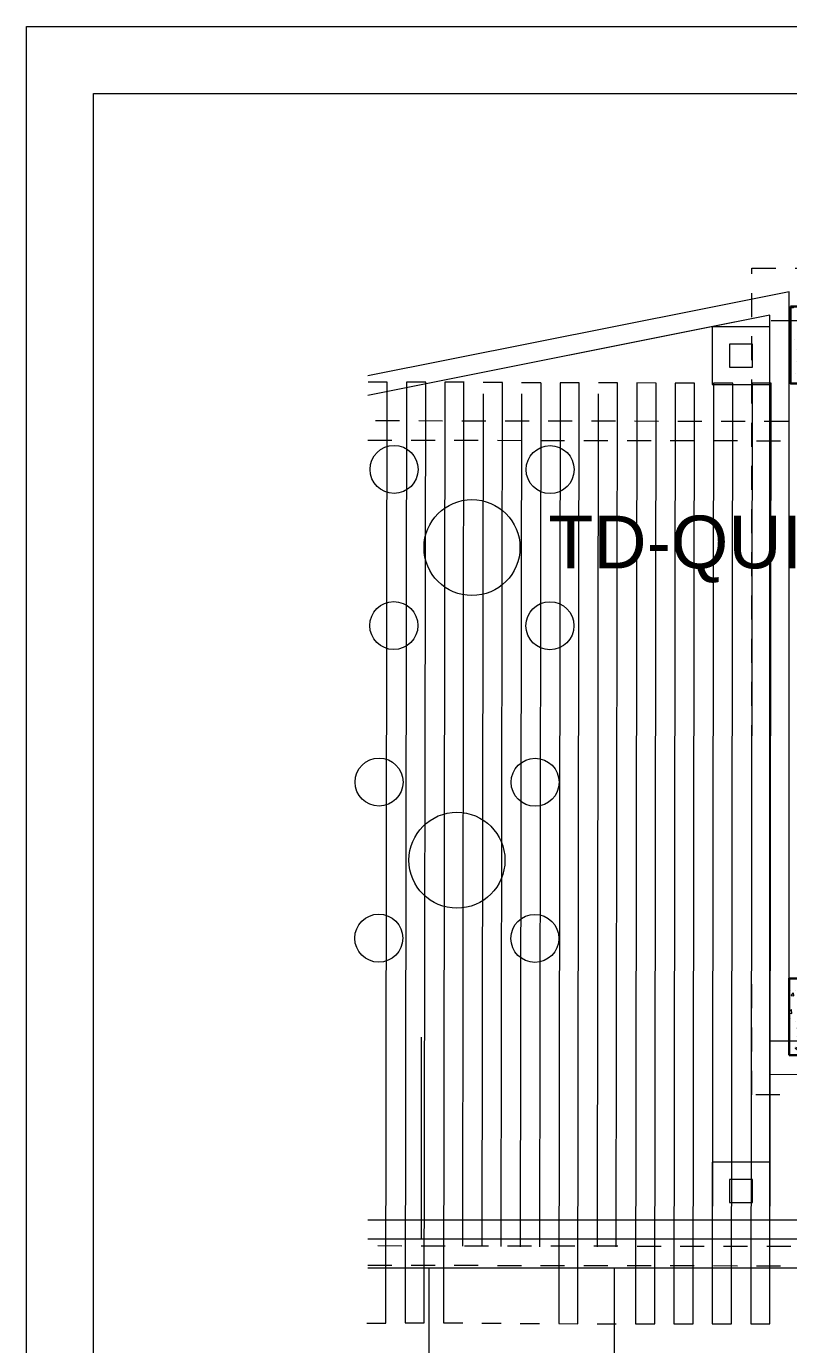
# Model space of a CAD drawing. Header units: metres. Extents: x -95.7 to -56.3, y 6.1 to 23.8.
# Drawn here: x -95.73 to -91.76, y 12.81 to 19.67 of the extents above; entities that cross this region are included whole.
import ezdxf

# ---------------------------------------------------------------- set-up
doc = ezdxf.new("R2010")
doc.units = ezdxf.units.M
doc.linetypes.add('DASHED2', pattern=[0.375, 0.25, -0.125])
for name, color, linetype, lineweight in [('ALUMBRADO', 1, 'Continuous', 30), ('Interior - Stair & Railing_Pen_No__122', 9, 'Continuous', 13), ('Pisos El', 252, 'Continuous', 0), ('proyecc', 252, 'DASHED2', 0)]:
    doc.layers.add(name, color=color, linetype=linetype, lineweight=lineweight)
doc.layers.add('Mobiliario', color=7, linetype='Continuous', lineweight=0, true_color=0x7f7f7f)
doc.styles.get("Standard").update_dxf_attribs({"font": 'arial.ttf'})

# ---------------------------------------------------------------- blocks, each defined once
blk = doc.blocks.new('blo')
at = {"true_color": 0x2776bb}
h = blk.add_hatch(dxfattribs=at)
h.set_pattern_fill('AR-CONC', color=152, scale=0.0009)
h.paths.add_polyline_path([(69.3869, -10.5638), (69.7869, -10.5638), (69.7869, -10.4138), (69.5369, -10.4138), (69.5369, -10.1638), (69.3869, -10.1638)])
for points in [[(69.4619, -10.0638), (69.4619, -10.2638)], [(69.2858, -10.4888), (69.4858, -10.4888)], [(69.4619, -10.4638), (69.4619, -10.6638)], [(69.6869, -10.4888), (69.8869, -10.4888)]]:
    blk.add_lwpolyline(points)
at = {"color": 177, "lineweight": 30, "true_color": 0x293189}
blk.add_lwpolyline([(69.3869, -10.5638), (69.3869, -10.1638), (69.5369, -10.1638), (69.5369, -10.4138), (69.7869, -10.4138), (69.7869, -10.5638)], close=True, dxfattribs=at)

msp = doc.modelspace()

# ---------------------------------------------------------------- linework, layer by layer
at = {"lineweight": 5}
msp.add_lwpolyline([(-95.7305, 19.6721), (-79.323, 19.6721), (-79.323, 6.1115), (-95.7305, 6.1115), (-95.7305, 19.6721)], dxfattribs=at)
msp.add_lwpolyline([(-95.3805, 19.3221), (-79.5762, 19.3221), (-79.5762, 6.3744), (-95.3805, 6.3744)], close=True, dxfattribs=at)
at = {"layer": 'Interior - Stair & Railing_Pen_No__122', "color": 9, "linetype": 'Continuous', "lineweight": 13}
for points in [[(-93.9515, 13.3566), (-80.3325, 13.3566), (-80.3325, 14.3077), (-84.1337, 14.3134), (-84.1305, 18.2128), (-87.9517, 18.208), (-87.9578, 14.3075), (-91.7572, 14.3134), (-91.7572, 18.2894), (-92.2256, 18.1959), (-93.9515, 17.8516)], [(-91.8572, 18.1066), (-92.1572, 18.1066), (-92.1572, 17.8066), (-91.8572, 17.8066)]]:
    msp.add_lwpolyline(points, dxfattribs=at)
msp.add_lwpolyline([(-91.9472, 17.8966), (-91.9472, 18.0166), (-92.0672, 18.0166), (-92.0672, 17.8966)], close=True, dxfattribs=at)
at = {"layer": 'Mobiliario'}
for p, q in [((-93.8574, 12.9183, -0.1), (-93.8504, 17.8183, -0.1)), ((-93.7504, 17.8197, -0.1), (-93.7574, 12.9198, -0.1)), ((-93.6574, 12.9196, -0.1), (-93.6504, 17.8196, -0.1)), ((-93.5504, 17.8195, -0.1), (-93.5574, 12.9195, -0.1)), ((-93.4574, 13.3193, -0.1), (-93.4509, 17.8193, -0.1)), ((-93.2574, 13.3174, -0.1), (-93.2509, 17.8174, -0.1)), ((-93.0509, 17.8155, -0.2), (-93.0574, 13.3155, -0.2)), ((-92.9504, 17.8153, -0.2), (-92.9574, 12.9153, -0.2)), ((-92.8574, 12.9152, -0.2), (-92.8504, 17.8152, -0.2)), ((-92.6574, 13.3149, -0.2), (-92.6509, 17.8149, -0.2)), ((-92.5504, 17.8147, -0.2), (-92.5574, 12.9147, -0.2)), ((-92.4574, 12.9146, -0.2), (-92.4504, 17.8146, -0.2)), ((-92.3504, 17.8144, -0.2), (-92.3574, 12.9145, -0.2)), ((-92.2574, 12.9143, -0.2), (-92.2504, 17.8143, -0.2)), ((-92.1504, 17.8142, -0.2), (-92.1574, 12.9142, -0.2)), ((-92.0574, 12.914, -0.2), (-92.0504, 17.814, -0.2)), ((-91.9504, 17.8139, -0.2), (-91.9574, 12.9139, -0.2)), ((-91.8574, 12.9137, -0.2), (-91.8504, 17.8137, -0.2)), ((-93.351, 17.7586, -0.1), (-93.3574, 13.3175, -0.1)), ((-93.151, 17.7586, -0.2), (-93.1574, 13.3156, -0.2)), ((-92.751, 17.7586, -0.2), (-92.7574, 13.315, -0.2)), ((-93.6744, 14.4075), (-93.6744, 13.3566)), ((-93.9574, 12.9184, -0.1), (-93.8574, 12.9183, -0.1)), ((-93.7574, 12.9198, -0.1), (-93.6574, 12.9196, -0.1)), ((-93.5574, 12.9195, -0.1), (-93.4574, 12.9193, -0.1)), ((-93.3574, 12.9175, -0.1), (-93.2574, 12.9174, -0.1)), ((-93.1574, 12.9156, -0.2), (-93.0574, 12.9155, -0.2)), ((-92.9574, 12.9153, -0.2), (-92.8574, 12.9152, -0.2)), ((-92.7574, 12.915, -0.2), (-92.6574, 12.9149, -0.2)), ((-92.5574, 12.9147, -0.2), (-92.4574, 12.9146, -0.2)), ((-92.3574, 12.9145, -0.2), (-92.2574, 12.9143, -0.2)), ((-92.1574, 12.9142, -0.2), (-92.0574, 12.914, -0.2)), ((-91.9574, 12.9139, -0.2), (-91.8574, 12.9137, -0.2))]:
    msp.add_line(p, q, dxfattribs=at)
for points in [[(-93.9515, 13.4566), (-80.4325, 13.4566), (-80.4325, 14.2078), (-84.2338, 14.2135), (-84.2306, 18.1127), (-87.8519, 18.1081), (-87.8579, 14.2073), (-91.8572, 14.2135), (-91.8572, 18.1674), (-92.206, 18.0978), (-93.9515, 17.7496)], [(-93.9515, 13.4566), (-91.8572, 13.4566), (-91.8572, 14.2135), (-91.8572, 18.1674), (-93.9515, 17.7496)], [(-93.9515, 13.2066), (-91.701, 13.2066), (-91.701, 11.2566)]]:
    msp.add_lwpolyline(points, dxfattribs=at)
for points in [[(-91.8572, 13.4566), (-91.8572, 13.7566), (-92.1572, 13.7566), (-92.1572, 13.4566)], [(-91.9472, 13.5466), (-91.9472, 13.6666), (-92.0672, 13.6666), (-92.0672, 13.5466)]]:
    msp.add_lwpolyline(points, close=True, dxfattribs=at)
for centre, radius in [((-93.8151, 17.3647), 0.125), ((-93.002, 17.3635), 0.125), ((-93.4091, 16.9575), 0.25), ((-93.8163, 16.5515), 0.125), ((-93.0031, 16.5503), 0.125), ((-93.8935, 15.7363), 0.125), ((-93.0803, 15.7351), 0.125), ((-93.4875, 15.3291), 0.25), ((-93.8946, 14.9231), 0.125), ((-93.0815, 14.922), 0.125)]:
    msp.add_circle(centre, radius, dxfattribs=at)
at = {"layer": 'Pisos El', "lineweight": 0, "ltscale": 20}
for p, q in [((-93.6343, 13.2066), (-93.6343, 11.7712)), ((-92.6677, 13.2066), (-92.6677, 11.5099))]:
    msp.add_line(p, q, dxfattribs=at)
msp.add_lwpolyline([(-93.9515, 13.3566), (-85.151, 13.3566), (-85.151, 11.2566)], dxfattribs=at)
at = {"layer": 'proyecc', "linetype": 'DASHED2', "ltscale": 0.5}
for p, q in [((-93.8504, 17.8183, -0.1), (-93.9504, 17.8184, -0.1)), ((-93.6504, 17.8196, -0.1), (-93.7504, 17.8197, -0.1)), ((-93.4504, 17.8193, -0.1), (-93.5504, 17.8195, -0.1)), ((-93.2504, 17.8174, -0.1), (-93.3504, 17.8175, -0.1)), ((-93.0504, 17.8155, -0.2), (-93.1504, 17.8156, -0.2)), ((-92.8504, 17.8152, -0.2), (-92.9504, 17.8153, -0.2)), ((-92.6504, 17.8149, -0.2), (-92.7504, 17.815, -0.2)), ((-92.4504, 17.8146, -0.2), (-92.5504, 17.8147, -0.2)), ((-92.2504, 17.8143, -0.2), (-92.3504, 17.8144, -0.2)), ((-92.0504, 17.814, -0.2), (-92.1504, 17.8142, -0.2)), ((-91.8504, 17.8137, -0.2), (-91.9504, 17.8139, -0.2)), ((-91.7619, 17.6139, -0.3624), (-93.9515, 17.6171, -0.3624)), ((-93.9515, 17.5171, -0.3624), (-91.762, 17.5139, -0.3624)), ((-89.4989, 13.3136, -0.1624), (-93.9515, 13.32, -0.1624)), ((-93.9515, 13.22, -0.1624), (-89.4991, 13.2136, -0.1624))]:
    msp.add_line(p, q, dxfattribs=at)
msp.add_lwpolyline([(-91.9508, 18.4128), (-87.756, 18.4128), (-87.756, 14.1077), (-91.9508, 14.1077)], close=True, dxfattribs=at)

# ---------------------------------------------------------------- block references
at = {"layer": 'Interior - Stair & Railing_Pen_No__122', "color": 9, "linetype": 'Continuous', "lineweight": 13, "rotation": 269.9999999999999}
msp.add_blockref('blo', (-81.187, 87.5997), dxfattribs=at)
at = {"layer": 'Interior - Stair & Railing_Pen_No__122', "color": 9, "linetype": 'Continuous', "lineweight": 13}
msp.add_blockref('blo', (-161.1441, 24.8772), dxfattribs=at)

# ---------------------------------------------------------------- texts
at = {"layer": 'ALUMBRADO', "color": 6, "lineweight": 25}
msp.add_text('TD-QUI-03', height=0.27468, dxfattribs=at).set_placement((-93.0112, 16.8491))

doc.saveas('drawing.dxf')
